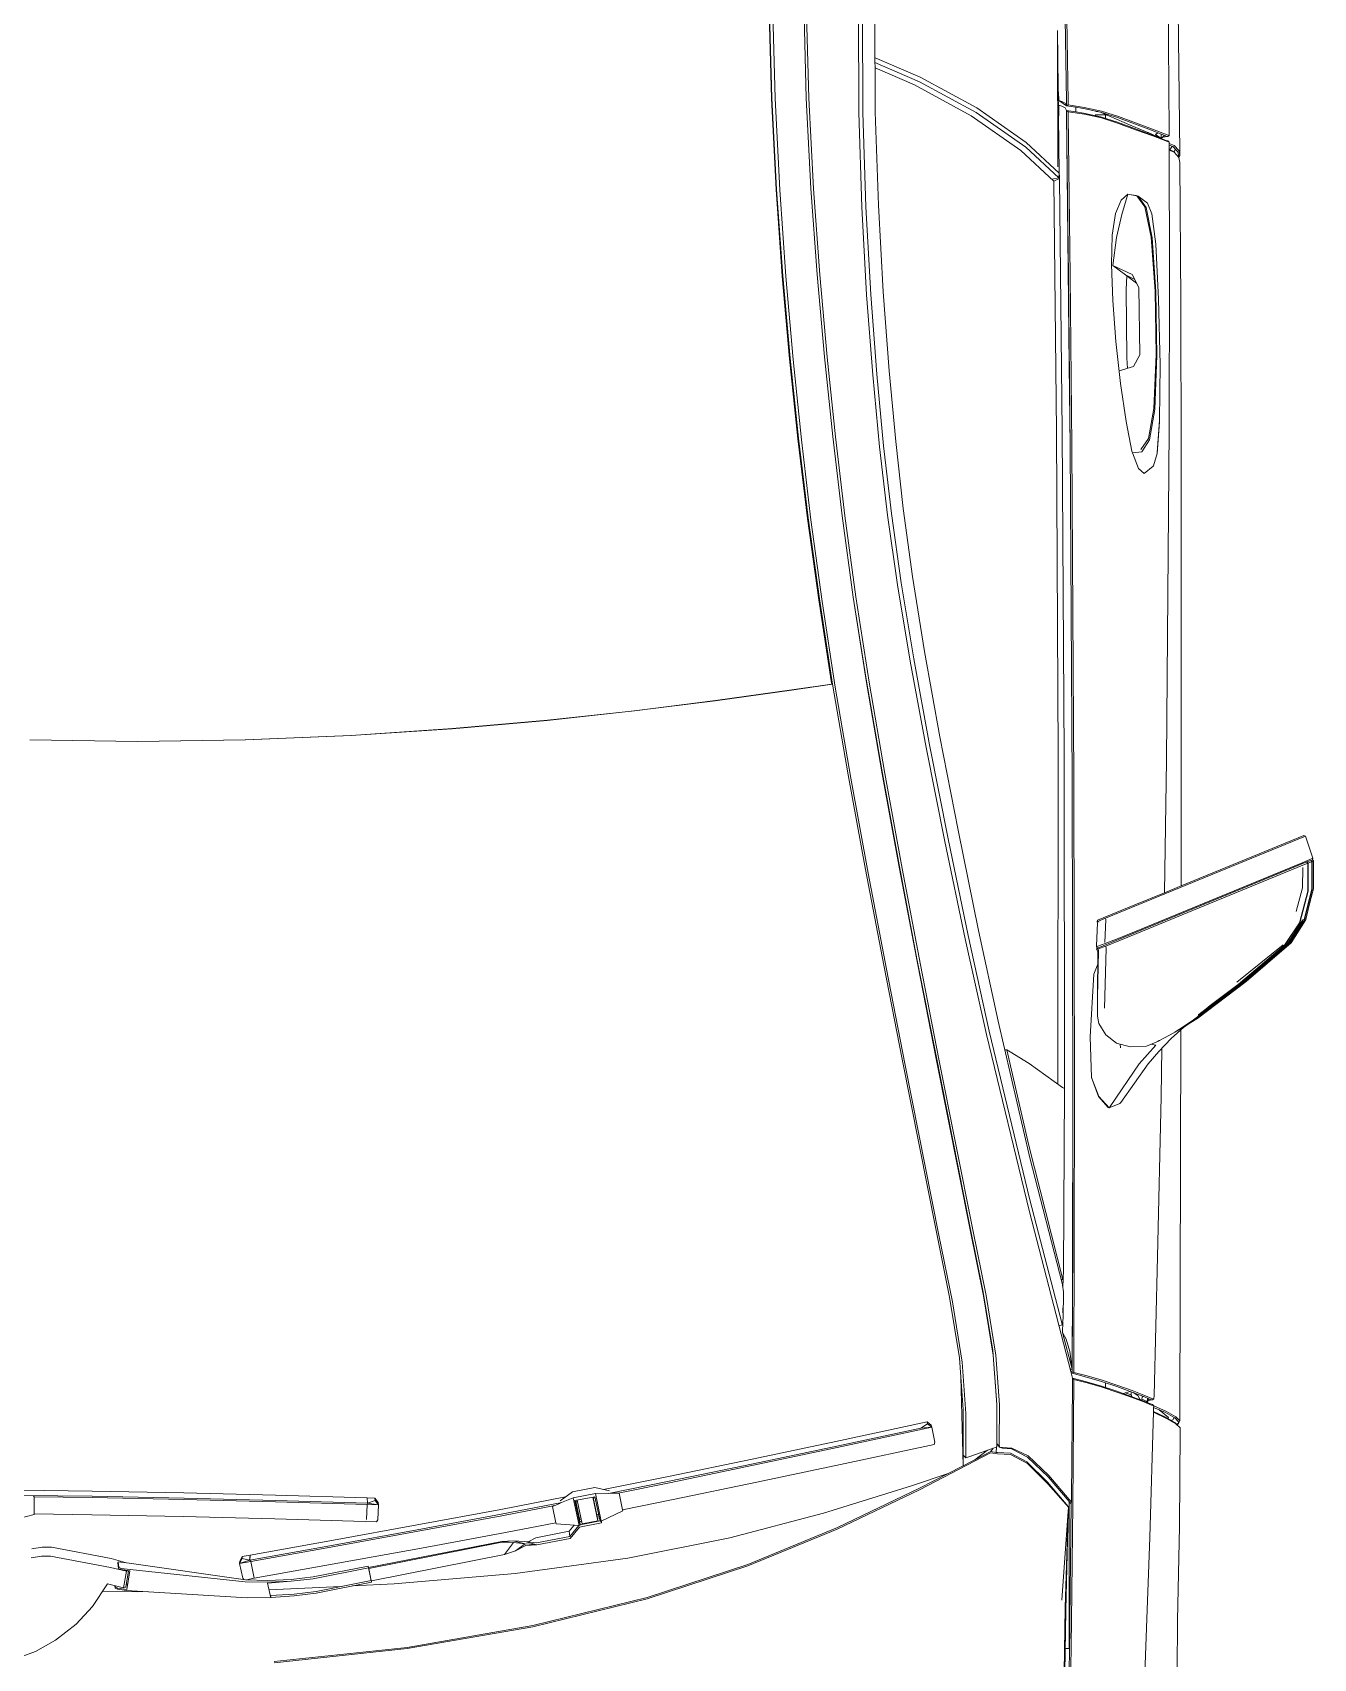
# Model space of a CAD drawing. Header units: millimetres. Extents: x -178823 to 175654, y -172236 to 8261111.
# Drawn here: x 18178 to 19306, y 10410 to 11843 of the extents above; entities that cross this region are included whole.
import ezdxf

# ---------------------------------------------------------------- set-up
doc = ezdxf.new("R2010")
doc.units = ezdxf.units.MM
doc.layers.add('Moveis', color=255, linetype='Continuous', lineweight=13)

msp = doc.modelspace()

# ---------------------------------------------------------------- linework, layer by layer
at = {"layer": 'Moveis', "extrusion": (2.24964e-32, 1.22465e-16, -1)}
for p, q in [((19084.031, 12073.057), (19088.628, 11782.012)), ((19085.477, 12071.413), (19090.045, 11781.885)), ((19177.884, 11919.769), (19179.157, 11754.927)), ((18826.481, 11870.094), (18828.755, 11784.563)), ((18829.149, 11784.651), (18826.861, 11870.075)), ((18832.074, 11784.43), (18829.831, 11869.991)), ((18857.204, 11869.046), (18859.463, 11784.883)), ((18861.775, 11784.697), (18859.488, 11868.933)), ((18905.344, 11860.489), (18905.662, 11772.174)), ((19187.174, 11861.946), (19188.51, 11737.121)), ((18909.315, 11772.122), (18908.94, 11859.367)), ((18919.729, 11856.007), (18920.264, 11772.822)), ((19082.33, 11718.805), (19080.744, 11844.352)), ((19080.917, 11724.275), (19080.795, 11840.34)), ((18922.169, 11819.314), (18919.959, 11820.267)), ((18959.799, 11803.364), (18922.169, 11819.314)), ((18959.23, 11799.272), (18919.985, 11816.181)), ((18954.795, 11796.384), (18920.016, 11811.357)), ((19009.574, 11776.235), (18959.799, 11803.364)), ((19004.66, 11769.229), (18954.795, 11796.384)), ((19009.051, 11772.104), (18959.23, 11799.272)), ((19081.775, 11790.472), (19081.899, 11782.735)), ((18828.755, 11784.563), (18832.829, 11704.171)), ((18833.243, 11704.359), (18829.149, 11784.651)), ((18836.105, 11703.937), (18832.074, 11784.43)), ((18859.463, 11784.883), (18863.506, 11705.257)), ((18865.853, 11704.945), (18861.775, 11784.697)), ((19053.212, 11745.694), (19009.574, 11776.235)), ((19081.899, 11782.735), (19084.65, 11781.899)), ((19081.899, 11782.735), (19088.682, 11778.026)), ((19084.71, 11777.772), (19081.954, 11778.61)), ((19081.954, 11778.61), (19082.054, 11769.2)), ((19084.65, 11781.899), (19087.548, 11780.33)), ((19087.605, 11776.199), (19084.71, 11777.772)), ((19087.548, 11780.33), (19088.682, 11778.026)), ((19088.739, 11773.951), (19087.605, 11776.199)), ((19088.628, 11782.012), (19088.682, 11778.026)), ((19088.682, 11778.026), (19088.692, 11777.982)), ((19090.078, 11778.862), (19088.692, 11777.982)), ((19088.692, 11777.982), (19096.831, 11776.727)), ((19090.045, 11781.885), (19090.078, 11778.862)), ((19104.342, 11776.68), (19090.078, 11778.862)), ((19096.886, 11772.691), (19096.831, 11776.727)), ((19096.831, 11776.727), (19103.684, 11775.67)), ((19103.684, 11775.67), (19118.677, 11772.416)), ((19104.342, 11776.68), (19119.457, 11773.436)), ((18905.662, 11772.174), (18908.317, 11688.846)), ((18911.987, 11688.993), (18909.315, 11772.122)), ((18920.264, 11772.822), (18922.957, 11690.491)), ((19048.416, 11738.647), (19004.66, 11769.229)), ((19052.745, 11741.511), (19009.051, 11772.104)), ((19088.739, 11773.951), (19088.737, 11773.902)), ((19088.76, 11771.837), (19088.737, 11773.902)), ((19088.739, 11773.951), (19090.151, 11772.806)), ((19088.739, 11773.951), (19096.886, 11772.691)), ((19088.76, 11771.837), (19088.787, 11769.921)), ((19088.787, 11769.921), (19090.477, 11628.02)), ((19089.338, 11718.03), (19088.787, 11769.921)), ((19090.151, 11772.806), (19090.182, 11769.782)), ((19104.442, 11770.61), (19090.151, 11772.806)), ((19090.182, 11769.782), (19091.87, 11628.315)), ((19103.749, 11771.63), (19096.886, 11772.691)), ((19118.741, 11768.36), (19103.749, 11771.63)), ((19119.556, 11767.344), (19104.442, 11770.61)), ((19113.851, 11769.938), (19123.005, 11769.938)), ((19116.312, 11772.929), (19114.488, 11772.929)), ((19118.677, 11772.416), (19133.67, 11767.614)), ((19133.718, 11763.559), (19118.741, 11768.36)), ((19119.364, 11772.196), (19146.366, 11760.497)), ((19119.457, 11773.436), (19134.532, 11768.637)), ((19134.608, 11762.549), (19119.556, 11767.344)), ((19123.005, 11766.993), (19123.005, 11770.619)), ((19126.23, 11769.221), (19123.005, 11769.938)), ((19133.67, 11767.614), (19148.662, 11762.006)), ((19148.687, 11757.971), (19133.718, 11763.559)), ((19134.532, 11768.637), (19149.564, 11763.028)), ((19149.605, 11756.967), (19134.608, 11762.549)), ((19146.366, 11760.497), (19163.139, 11753.364)), ((19148.662, 11762.006), (19163.655, 11756.471)), ((19149.564, 11763.028), (19164.577, 11757.49)), ((19082.33, 11718.805), (19053.212, 11745.694)), ((19163.66, 11752.455), (19148.687, 11757.971)), ((19164.587, 11751.459), (19149.605, 11756.967)), ((19159.277, 11754.07), (19160.724, 11754.391)), ((19163.139, 11753.364), (19169.533, 11750.272)), ((19163.655, 11756.471), (19176.566, 11751.378)), ((19176.592, 11747.568), (19163.66, 11752.455)), ((19164.577, 11757.49), (19177.496, 11752.396)), ((19177.519, 11746.577), (19164.587, 11751.459)), ((19167.084, 11752.696), (19169.147, 11754.304)), ((19170.928, 11750.19), (19167.084, 11752.696)), ((19169.533, 11750.272), (19169.704, 11750.171)), ((19172.069, 11749.721), (19170.928, 11750.19)), ((19172.068, 11749.607), (19171.83, 11749.368)), ((19173.468, 11750.343), (19172.021, 11749.295)), ((19172.07, 11752.696), (19172.068, 11749.607)), ((19174.393, 11751.314), (19172.068, 11749.607)), ((19172.068, 11749.607), (19172.146, 11749.483)), ((19172.069, 11753.152), (19172.07, 11752.696)), ((19172.188, 11749.416), (19172.339, 11749.175)), ((19177.98, 11750.882), (19173.468, 11750.343)), ((19174.393, 11752.235), (19174.393, 11751.314)), ((19176.202, 11751.522), (19174.393, 11751.314)), ((19176.566, 11751.378), (19177.98, 11750.882)), ((19178.006, 11747.077), (19176.592, 11747.568)), ((19177.496, 11752.396), (19179.172, 11751.863)), ((19179.199, 11746.062), (19177.519, 11746.577)), ((19179.172, 11751.863), (19177.98, 11750.882)), ((19178.006, 11747.077), (19179.199, 11746.062)), ((19179.157, 11754.927), (19179.172, 11751.863)), ((19179.199, 11746.062), (19179.211, 11743.05)), ((19077.658, 11711.663), (19048.416, 11738.647)), ((19052.745, 11741.511), (19081.885, 11714.592)), ((19179.204, 11744.827), (19183.408, 11743.103)), ((19179.209, 11743.409), (19182.435, 11742.085)), ((19179.211, 11743.05), (19179.471, 11628.185)), ((19182.457, 11738.08), (19179.219, 11739.449)), ((19183.45, 11737.086), (19179.22, 11738.875)), ((19181.808, 11742.342), (19179.612, 11739.283)), ((19182.435, 11742.085), (19186.62, 11737.591)), ((19183.45, 11737.086), (19182.457, 11738.08)), ((19183.408, 11743.103), (19187.601, 11738.608)), ((19187.643, 11732.583), (19183.45, 11737.086)), ((19183.479, 11737.054), (19183.524, 11737.121)), ((19183.524, 11737.121), (19184.472, 11739.898)), ((19186.62, 11737.591), (19187.572, 11733.096)), ((19187.572, 11733.096), (19187.402, 11732.841)), ((19188.555, 11734.114), (19187.578, 11732.653)), ((19187.601, 11738.608), (19188.555, 11734.114)), ((19188.597, 11728.082), (19187.643, 11732.583)), ((19188.51, 11737.121), (19188.555, 11734.114)), ((19081.885, 11714.592), (19082.33, 11718.805)), ((19082.587, 11718.748), (19082.586, 11718.834)), ((19082.631, 11714.535), (19082.605, 11717.02)), ((19089.406, 11718.005), (19089.338, 11718.03)), ((19091.149, 11549.632), (19089.338, 11718.03)), ((19089.406, 11717.969), (19089.339, 11717.969)), ((19189.257, 11605.379), (19188.597, 11728.082)), ((18832.829, 11704.171), (18838.313, 11628.005)), ((18838.754, 11628.299), (18833.243, 11704.359)), ((18841.528, 11627.612), (18836.105, 11703.937)), ((18863.506, 11705.257), (18868.959, 11629.5)), ((18871.339, 11629.068), (18865.853, 11704.945)), ((19081.885, 11714.592), (19075.695, 11713.475)), ((19082.638, 11713.893), (19077.658, 11711.663)), ((19079.967, 11491.324), (19077.658, 11711.663)), ((19081.885, 11714.592), (19082.629, 11714.68)), ((19082.631, 11714.535), (19082.175, 11714.256)), ((19082.638, 11713.893), (19082.631, 11714.535)), ((19084.987, 11491.435), (19082.638, 11713.893)), ((19089.366, 11715.478), (19089.436, 11715.486)), ((19089.42, 11710.4), (19089.496, 11710.442)), ((18908.317, 11688.846), (18912.664, 11611.482)), ((18916.312, 11611.84), (18911.987, 11688.993)), ((18922.957, 11690.491), (18927.201, 11614.046)), ((19131.874, 11683.07), (19136.89, 11694.995)), ((19136.89, 11694.995), (19142.75, 11700.126)), ((19142.134, 11698.03), (19137.47, 11682.138)), ((19142.134, 11698.03), (19141.995, 11697.951)), ((19142.75, 11700.126), (19142.134, 11698.03)), ((19143.819, 11699.953), (19142.75, 11700.126)), ((19149.92, 11698.965), (19143.819, 11699.953)), ((19150.6, 11698.728), (19143.819, 11699.953)), ((19151.796, 11698.399), (19149.92, 11698.965)), ((19157.694, 11688.947), (19150.6, 11698.728)), ((19150.6, 11698.728), (19151.796, 11698.399)), ((19159.997, 11692.281), (19151.796, 11698.399)), ((19151.796, 11698.399), (19158.708, 11688.533)), ((19163.277, 11662.396), (19157.694, 11688.947)), ((19158.708, 11688.533), (19164.122, 11661.816)), ((19163.907, 11682.983), (19159.997, 11692.281)), ((19089.676, 11686.656), (19089.779, 11686.665)), ((19129.04, 11664.009), (19131.874, 11683.07)), ((19137.47, 11682.138), (19132.848, 11661.944)), ((19167.279, 11656.187), (19163.907, 11682.983)), ((19128.439, 11638.233), (19129.04, 11664.009)), ((19132.848, 11661.944), (19129.541, 11637.335)), ((19166.675, 11614.883), (19163.277, 11662.396)), ((19164.122, 11661.816), (19167.438, 11614.152)), ((19169.786, 11607.596), (19167.279, 11656.187)), ((19129.493, 11606.582), (19128.439, 11638.233)), ((19129.541, 11637.335), (19140.565, 11629.166)), ((19146.435, 11629.466), (19129.541, 11637.335)), ((18838.313, 11628.005), (18844.84, 11555.162)), ((18845.318, 11555.575), (18838.754, 11628.299)), ((18847.976, 11554.567), (18841.528, 11627.612)), ((18868.959, 11629.5), (18875.447, 11556.94)), ((18877.848, 11556.475), (18871.339, 11629.068)), ((19090.477, 11628.02), (19091.919, 11478.116)), ((19091.87, 11628.315), (19093.308, 11478.633)), ((19148.781, 11625.017), (19140.565, 11629.166)), ((19140.565, 11629.166), (19150.458, 11621.835)), ((19141.802, 11628.249), (19141.191, 11616.186)), ((19152.486, 11617.988), (19146.435, 11629.466)), ((19153.405, 11558.711), (19152.486, 11617.988)), ((19179.471, 11628.185), (19179.186, 11493.058)), ((18912.664, 11611.482), (18918.048, 11541.056)), ((18921.663, 11541.658), (18916.312, 11611.84)), ((18927.201, 11614.046), (18932.479, 11544.527)), ((19132.131, 11570.456), (19129.493, 11606.582)), ((19141.191, 11616.186), (19141.808, 11555.976)), ((19167.545, 11558.986), (19166.675, 11614.883)), ((19167.438, 11614.152), (19168.33, 11558.115)), ((19171.045, 11550.054), (19169.786, 11607.596)), ((19189.631, 11464.485), (19189.257, 11605.379)), ((19136.382, 11533.466), (19132.131, 11570.456)), ((18844.84, 11555.162), (18852.178, 11484.584)), ((18852.696, 11485.136), (18845.318, 11555.575)), ((18855.226, 11483.748), (18847.976, 11554.567)), ((18875.447, 11556.94), (18882.728, 11486.667)), ((18885.128, 11486.324), (18877.848, 11556.475)), ((19091.149, 11549.632), (19091.15, 11558.043)), ((19091.919, 11478.116), (19091.149, 11549.632)), ((19135.102, 11544.6), (19147.678, 11548.274)), ((19141.808, 11555.976), (19142.395, 11546.731)), ((19147.678, 11548.274), (19153.405, 11558.711)), ((19165.626, 11511.474), (19167.545, 11558.986)), ((19168.33, 11558.115), (19166.504, 11510.516)), ((19170.688, 11500.772), (19171.045, 11550.054)), ((18918.048, 11541.056), (18924.106, 11477.617)), ((18927.635, 11478.538), (18921.663, 11541.658)), ((18932.479, 11544.527), (18938.252, 11482.18)), ((19141.145, 11499.799), (19136.382, 11533.466)), ((19160.869, 11484.923), (19165.626, 11511.474)), ((19166.504, 11510.516), (19161.824, 11483.905)), ((19081.466, 11206.146), (19079.967, 11491.324)), ((19086.563, 11206.28), (19084.987, 11491.435)), ((19146.273, 11473.743), (19141.145, 11499.799)), ((19168.525, 11472.672), (19170.688, 11500.772)), ((19170.589, 11499.49), (19168.642, 11471.851)), ((19179.186, 11493.058), (19176.728, 11201.71)), ((18852.178, 11484.584), (18860.588, 11414.48)), ((18861.141, 11415.187), (18852.696, 11485.136)), ((18863.557, 11413.366), (18855.226, 11483.748)), ((18882.728, 11486.667), (18891.072, 11416.813)), ((18893.45, 11416.694), (18885.128, 11486.324)), ((18924.106, 11477.617), (18931.163, 11417.5)), ((18934.579, 11418.818), (18927.635, 11478.538)), ((18938.252, 11482.18), (18944.962, 11423.406)), ((19091.919, 11478.116), (19093.789, 11184.016)), ((19093.308, 11478.633), (19095.18, 11184.548)), ((19146.273, 11473.743), (19146.878, 11472.203)), ((19154.079, 11475.141), (19160.869, 11484.923)), ((19161.824, 11483.905), (19155.082, 11473.146)), ((19155.082, 11473.146), (19146.878, 11472.203)), ((19146.878, 11472.203), (19152.156, 11458.658)), ((19157.058, 11454.165), (19165.116, 11460.667)), ((19165.116, 11460.667), (19165.396, 11460.93)), ((19168.642, 11471.851), (19165.396, 11460.93)), ((19189.647, 11156.281), (19189.631, 11464.485)), ((19157.058, 11454.165), (19152.156, 11458.658)), ((18900.879, 11345.285), (18891.072, 11416.813)), ((18903.225, 11345.387), (18893.45, 11416.694)), ((18931.163, 11417.5), (18939.926, 11356.12)), ((18943.154, 11357.851), (18934.579, 11418.818)), ((18944.962, 11423.406), (18953.058, 11363.424)), ((18860.588, 11414.48), (18870.445, 11342.841)), ((18871.019, 11343.702), (18861.141, 11415.187)), ((18873.363, 11341.431), (18863.557, 11413.366)), ((18953.058, 11363.424), (18963.474, 11297.372)), ((18900.879, 11345.285), (18912.546, 11269.99)), ((18912.191, 11272.959), (18900.879, 11345.285)), ((18914.866, 11270.222), (18903.225, 11345.387)), ((18939.926, 11356.12), (18951.094, 11288.896)), ((18954.116, 11290.971), (18943.154, 11357.851)), ((18870.445, 11342.841), (18881.525, 11271.473)), ((18871.019, 11343.702), (18882.7, 11268.629)), ((18885.022, 11265.936), (18873.363, 11341.431)), ((18951.094, 11288.896), (18965.118, 11212.648)), ((18968.046, 11214.966), (18954.116, 11290.971)), ((18963.474, 11297.372), (18977.238, 11221.997)), ((18925.912, 11192.945), (18912.191, 11272.959)), ((18846.557, 11263.322), (18779.112, 11253.925)), ((18846.828, 11263.467), (18779.387, 11254.059)), ((18882.7, 11268.629), (18846.557, 11263.322)), ((18846.828, 11263.467), (18881.962, 11268.636)), ((18881.525, 11271.473), (18881.962, 11268.636)), ((18881.962, 11268.636), (18882.7, 11268.629)), ((18882.7, 11268.629), (18896.39, 11188.635)), ((18898.732, 11185.581), (18885.022, 11265.936)), ((18912.546, 11269.99), (18926.287, 11189.604)), ((18928.598, 11189.839), (18914.866, 11270.222)), ((18707.966, 11244.966), (18631.222, 11236.659)), ((18708.226, 11245.089), (18631.45, 11236.776)), ((18779.112, 11253.925), (18707.966, 11244.966)), ((18779.387, 11254.059), (18708.226, 11245.089)), ((18631.222, 11236.659), (18547.605, 11229.279)), ((18631.45, 11236.776), (18547.79, 11229.397)), ((18270.536, 11218.028), (18175.624, 11219.474)), ((18270.536, 11217.902), (18175.694, 11219.349)), ((18365.448, 11219.474), (18270.536, 11218.028)), ((18365.378, 11219.349), (18270.536, 11217.902)), ((18458.362, 11223.326), (18365.378, 11219.349)), ((18458.494, 11223.446), (18365.448, 11219.474)), ((18547.605, 11229.279), (18458.362, 11223.326)), ((18547.79, 11229.397), (18458.494, 11223.446)), ((18977.238, 11221.997), (18993.329, 11139.9)), ((18965.118, 11212.648), (18981.476, 11129.832)), ((18984.328, 11132.331), (18968.046, 11214.966)), ((19081.126, 10916.227), (19081.466, 11206.146)), ((19086.799, 10912.208), (19086.563, 11206.28)), ((19176.728, 11201.71), (19174.862, 11084.704)), ((18896.39, 11188.635), (18911.598, 11105.324)), ((18941.165, 11109.5), (18925.912, 11192.945)), ((18926.287, 11189.604), (18941.576, 11105.867)), ((18943.891, 11106.021), (18928.598, 11189.839)), ((18913.98, 11101.973), (18898.732, 11185.581)), ((19093.789, 11184.016), (19094.343, 10906.756)), ((19095.18, 11184.548), (19095.735, 10906.939)), ((19189.537, 11090.74), (19189.647, 11156.281)), ((18981.476, 11129.832), (18999.402, 11044.317)), ((19002.095, 11046.985), (18984.328, 11132.331)), ((18993.329, 11139.9), (19011.276, 11051.502)), ((19122.931, 11062.264), (19299.126, 11134.741)), ((19189.537, 11090.74), (19297.82, 11135.281)), ((19299.126, 11134.741), (19297.82, 11135.281)), ((19299.505, 11133.819), (19299.126, 11134.741)), ((19305.469, 11116.093), (19299.505, 11133.819)), ((19305.801, 11115.153), (19305.469, 11116.093)), ((18911.598, 11105.324), (18927.662, 11021.075)), ((18930.082, 11017.464), (18913.98, 11101.973)), ((18957.263, 11025.165), (18941.165, 11109.5)), ((18941.576, 11105.867), (18957.709, 11021.279)), ((18960.034, 11021.319), (18943.891, 11106.021)), ((19116.133, 11036.073), (19300.454, 11111.892)), ((19296.404, 11111.271), (19150.079, 11051.077)), ((19296.813, 11108.964), (19150.623, 11048.864)), ((19296.404, 11111.271), (19305.801, 11115.153)), ((19296.773, 11106.938), (19296.52, 11089.199)), ((19300.807, 11110.63), (19296.813, 11108.964)), ((19303.867, 11113.295), (19300.454, 11111.892)), ((19301.565, 11110.944), (19300.454, 11111.892)), ((19301.121, 11110.765), (19300.454, 11111.892)), ((19300.454, 11111.228), (19300.454, 11111.006)), ((19301.121, 11110.765), (19300.807, 11110.63)), ((19301.115, 11108.766), (19301.121, 11110.765)), ((19301.147, 11086.197), (19301.115, 11108.766)), ((19301.565, 11110.944), (19301.556, 11086.117)), ((19304.734, 11112.247), (19301.565, 11110.944)), ((19303.867, 11113.295), (19305.238, 11113.859)), ((19303.867, 11113.295), (19304.734, 11112.247)), ((19303.867, 11113.295), (19304.979, 11112.348)), ((19304.74, 11088.072), (19304.734, 11112.247)), ((19304.972, 11088.049), (19304.979, 11112.348)), ((19306.105, 11112.811), (19304.979, 11112.348)), ((19305.238, 11113.859), (19305.801, 11115.153)), ((19305.238, 11113.859), (19306.105, 11112.811)), ((19305.238, 11113.859), (19306.221, 11112.856)), ((19306.105, 11112.811), (19306.193, 11112.844)), ((19306.106, 11088.761), (19306.105, 11112.811)), ((19306.193, 11112.844), (19306.221, 11112.856)), ((19306.221, 11112.856), (19306.213, 11088.676)), ((19189.537, 11090.74), (19174.862, 11084.704)), ((19296.52, 11089.199), (19290.952, 11068.227)), ((19297.71, 11060.096), (19304.74, 11088.072)), ((19304.972, 11088.049), (19297.896, 11060.038)), ((19299.186, 11060.729), (19306.106, 11088.761)), ((19302.358, 11077.267), (19305.084, 11088.328)), ((19302.538, 11073.828), (19306.028, 11087.396)), ((19306.213, 11088.676), (19304.583, 11082.092)), ((19306.17, 11088.368), (19304.583, 11082.092)), ((19306.028, 11087.396), (19306.17, 11088.368)), ((19306.17, 11088.368), (19306.213, 11088.676)), ((19116.107, 11060.536), (19148.988, 11074.061)), ((19149.014, 11074.072), (19148.988, 11074.061)), ((19149.014, 11074.072), (19174.862, 11084.704)), ((19293.772, 11058.344), (19301.147, 11086.197)), ((19301.556, 11086.117), (19294.064, 11058.152)), ((19302.538, 11073.828), (19299.417, 11061.22)), ((19304.583, 11082.092), (19302.995, 11075.606)), ((19115.941, 11058.311), (19115.158, 11038.085)), ((19116.107, 11060.536), (19115.562, 11059.233)), ((19116.872, 11059.772), (19115.562, 11059.233)), ((19115.562, 11059.233), (19115.941, 11058.311)), ((19122.931, 11062.264), (19116.872, 11059.772)), ((19116.872, 11059.772), (19117.252, 11058.85)), ((19123.31, 11061.342), (19122.514, 11041.064)), ((19122.931, 11062.264), (19123.31, 11061.342)), ((19280.671, 11038.527), (19293.772, 11058.344)), ((19294.064, 11058.152), (19280.835, 11038.261)), ((19297.896, 11060.038), (19285.132, 11040.073)), ((19285.939, 11043.938), (19295.326, 11058.717)), ((19286.561, 11040.719), (19299.186, 11060.729)), ((19295.042, 11058.27), (19295.039, 11057.654)), ((19296.207, 11060.101), (19295.183, 11058.423)), ((19296.661, 11060.36), (19295.223, 11058.069)), ((19295.259, 11057.755), (19295.326, 11058.717)), ((19295.326, 11058.717), (19296.207, 11060.101)), ((19295.75, 11056.993), (19297.248, 11059.369)), ((19296.207, 11060.101), (19296.661, 11060.36)), ((19297.042, 11061.471), (19296.661, 11060.36)), ((19297.248, 11059.369), (19297.71, 11060.096)), ((19299.417, 11061.22), (19299.235, 11060.931)), ((18999.402, 11044.317), (19018.133, 10959.966)), ((19020.668, 10962.879), (19002.095, 11046.985)), ((19011.276, 11051.502), (19028.441, 10971.733)), ((19134.063, 11044.58), (19122.754, 11040.102)), ((19150.079, 11051.077), (19134.063, 11044.58)), ((19150.623, 11048.864), (19134.675, 11042.34)), ((19282.105, 11038.973), (19285.939, 11043.938)), ((19283.406, 11039.458), (19287.819, 11046.271)), ((19288.576, 11047.477), (19283.506, 11039.398)), ((19283.557, 11039.361), (19289.996, 11049.679)), ((19285.008, 11040.136), (19295.75, 11056.993)), ((19295.039, 11057.654), (19285.869, 11043.522)), ((19288.576, 11047.477), (19289.179, 11048.37)), ((19289.996, 11049.679), (19295.259, 11057.755)), ((19290.68, 11050.829), (19290.036, 11049.803)), ((19290.899, 11051.126), (19291.33, 11051.816)), ((19115.158, 11038.085), (19115.147, 11037.087)), ((19116.421, 11037.621), (19115.147, 11037.087)), ((19115.147, 11037.087), (19116.133, 11036.073)), ((19116.133, 11036.073), (19115.253, 11035.08)), ((19115.253, 11035.08), (19116.478, 11035.605)), ((19116.625, 11035.405), (19115.253, 11035.08)), ((19115.253, 11035.08), (19116.242, 11033.064)), ((19116.902, 11033.339), (19116.111, 10992.942)), ((19116.242, 11033.064), (19116.111, 10992.942)), ((19122.754, 11040.102), (19116.421, 11037.621)), ((19123.269, 11037.8), (19116.625, 11035.405)), ((19116.625, 11035.405), (19116.902, 11033.339)), ((19123.614, 11035.783), (19122.257, 10983.158)), ((19134.675, 11042.34), (19123.269, 11037.8)), ((19123.269, 11037.8), (19123.614, 11035.783)), ((19279.612, 11038.868), (19238.602, 11006.112)), ((19239.952, 11003.889), (19280.671, 11038.527)), ((19280.835, 11038.261), (19240.081, 11003.534)), ((19241.797, 11004.368), (19282.105, 11038.973)), ((19282.17, 11038.817), (19243.161, 11005.385)), ((19243.433, 11005.034), (19283.406, 11039.458)), ((19283.506, 11039.398), (19243.5, 11004.967)), ((19245.302, 11005.804), (19285.008, 11040.136)), ((19285.132, 11040.073), (19245.39, 11005.754)), ((19247.034, 11006.478), (19286.561, 11040.719)), ((19285.869, 11043.522), (19282.17, 11038.817)), ((18927.662, 11021.075), (18943.916, 10938.324)), ((18946.354, 10934.433), (18930.082, 11017.464)), ((18973.513, 10942.511), (18957.263, 11025.165)), ((18957.709, 11021.279), (18973.977, 10938.343)), ((18976.322, 10938.277), (18960.034, 11021.319)), ((19116.206, 11021.937), (19112.652, 11013.204)), ((19112.652, 11013.204), (19109.518, 10957.727)), ((19199.38, 10972.018), (19243.433, 11005.034)), ((19243.5, 11004.967), (19199.425, 10971.969)), ((19245.39, 11005.754), (19201.454, 10972.792)), ((19203.199, 10973.529), (19247.034, 11006.478)), ((19205.249, 10975.733), (19245.302, 11005.804)), ((19241.807, 11004.256), (19207.108, 10978.373)), ((19207.791, 10978.99), (19239.112, 11002.346)), ((19215.118, 10985.507), (19239.952, 11003.889)), ((19239.796, 11003.337), (19215.456, 10985.224)), ((19239.112, 11002.346), (19241.753, 11004.328)), ((19240.081, 11003.534), (19239.796, 11003.337)), ((19241.753, 11004.328), (19241.797, 11004.368)), ((19242.872, 11005.167), (19241.807, 11004.256)), ((19242.032, 11003.911), (19243.476, 11004.996)), ((19242.872, 11005.167), (19243.161, 11005.385)), ((19116.111, 10992.942), (19116.071, 10976.102)), ((19116.071, 10976.102), (19117.109, 10969.632)), ((19188.241, 10964.6), (19199.38, 10972.018)), ((19199.425, 10971.969), (19188.57, 10964.746)), ((19193.559, 10967.436), (19202.106, 10972.902)), ((19193.744, 10967.603), (19201.384, 10972.826)), ((19201.454, 10972.792), (19200.151, 10971.905)), ((19201.384, 10972.826), (19205.249, 10975.733)), ((19202.106, 10972.902), (19203.199, 10973.529)), ((19202.106, 10972.902), (19202.872, 10973.395)), ((19202.699, 10973.814), (19202.68, 10973.713)), ((19203.31, 10974.274), (19203.157, 10974.07)), ((19203.599, 10974.492), (19203.734, 10974.503)), ((19207.108, 10978.373), (19204.652, 10976.715)), ((19204.652, 10976.715), (19205.357, 10977.39)), ((19205.117, 10975.541), (19205.249, 10975.733)), ((19205.357, 10977.39), (19211.61, 10982.643)), ((19206.456, 10978.093), (19206.215, 10978.111)), ((19206.456, 10978.093), (19207.791, 10978.99)), ((19206.748, 10978.362), (19206.456, 10978.093)), ((19212.453, 10982.943), (19206.748, 10978.362)), ((19213.722, 10981.548), (19207.074, 10976.542)), ((19207.076, 10978.51), (19207.108, 10978.373)), ((19211.61, 10982.643), (19215.118, 10985.507)), ((19215.456, 10985.224), (19212.453, 10982.943)), ((19018.133, 10959.966), (19055.968, 10803.568)), ((19056.455, 10814.257), (19020.668, 10962.879)), ((19028.441, 10971.733), (19056.46, 10851.187)), ((19109.518, 10957.727), (19110.703, 10922.075)), ((19123.381, 10959.531), (19117.109, 10969.632)), ((19132.795, 10952.34), (19123.381, 10959.531)), ((19183.324, 10961.44), (19170.458, 10954.652)), ((19192.064, 10966.51), (19180.747, 10956.384)), ((19188.65, 10964.459), (19183.324, 10961.44)), ((19189.145, 10964.784), (19184.233, 10962)), ((19184.233, 10962), (19184.973, 10962.573)), ((19184.973, 10962.573), (19188.241, 10964.6)), ((19185.904, 10963.151), (19186.051, 10963.121)), ((19186.051, 10963.121), (19190.133, 10965.434)), ((19186.465, 10963.441), (19186.051, 10963.121)), ((19186.404, 10963.461), (19186.465, 10963.441)), ((19188.57, 10964.746), (19186.465, 10963.441)), ((19188.609, 10622.566), (19189.325, 10964.059)), ((19189.145, 10964.784), (19188.65, 10964.459)), ((19192.064, 10966.51), (19189.145, 10964.784)), ((19190.133, 10965.434), (19193.744, 10967.603)), ((19193.469, 10967.354), (19192.064, 10966.51)), ((19193.469, 10967.354), (19193.559, 10967.436)), ((19198.954, 10971.096), (19193.559, 10967.436)), ((19198.954, 10971.096), (19199.015, 10971.131)), ((19199.417, 10971.41), (19199.015, 10971.131)), ((19199.467, 10971.439), (19199.417, 10971.41)), ((19200.115, 10971.884), (19199.467, 10971.439)), ((19200.151, 10971.905), (19200.115, 10971.884)), ((19034.35, 10946.311), (19036.195, 10946.311)), ((19036.195, 10946.311), (19055.594, 10862.213)), ((19036.195, 10946.311), (19039.018, 10944.755)), ((19039.018, 10944.755), (19055.9, 10934.349)), ((19144.677, 10949.051), (19132.795, 10952.34)), ((19135.897, 10951.481), (19136.343, 10948.087)), ((19136.058, 10951.437), (19136.343, 10948.087)), ((19144.677, 10949.051), (19159.1, 10949.659)), ((19167.253, 10950.645), (19152.708, 10934.064)), ((19167.74, 10953.218), (19159.1, 10949.659)), ((19170.022, 10945.071), (19160.513, 10933.993)), ((19163.07, 10951.295), (19167.253, 10950.645)), ((19167.74, 10953.218), (19170.218, 10954.525)), ((19169.034, 10953.811), (19168.838, 10953.797)), ((19169.034, 10953.811), (19170.802, 10954.589)), ((19169.034, 10953.811), (19170.218, 10954.525)), ((19180.747, 10956.384), (19170.022, 10945.071)), ((19170.218, 10954.525), (19170.249, 10954.529)), ((19170.249, 10954.529), (19170.458, 10954.652)), ((19172.68, 10947.875), (19171.994, 10904.878)), ((19172.806, 10955.791), (19172.805, 10955.729)), ((18943.916, 10938.324), (18973.941, 10787.281)), ((18976.375, 10783.132), (18946.354, 10934.433)), ((19003.357, 10792.408), (18973.513, 10942.511)), ((18973.977, 10938.343), (19003.828, 10787.925)), ((19006.154, 10787.848), (18976.322, 10938.277)), ((19055.9, 10934.349), (19085.132, 10913.348)), ((19152.708, 10934.064), (19127.01, 10896.59)), ((19160.513, 10933.993), (19136.44, 10900.06)), ((19110.703, 10922.075), (19117.032, 10905.25)), ((19116.873, 10905.253), (19110.703, 10922.075)), ((19085.132, 10913.348), (19086.799, 10912.208)), ((19086.821, 10912.152), (19085.908, 10751.878)), ((19086.799, 10912.208), (19086.821, 10912.192)), ((19093.895, 10752.464), (19094.343, 10906.756)), ((19094.343, 10906.756), (19094.138, 10777.9)), ((19095.735, 10906.939), (19095.532, 10777.848)), ((19116.873, 10905.253), (19125.402, 10895.5)), ((19117.032, 10905.25), (19126.136, 10895.249)), ((19171.994, 10904.878), (19168.918, 10764.069)), ((19126.136, 10895.249), (19125.402, 10895.5)), ((19126.136, 10895.249), (19135.697, 10899.008)), ((19127.01, 10896.59), (19126.136, 10895.249)), ((19136.44, 10900.06), (19135.697, 10899.008)), ((19055.594, 10862.213), (19085.564, 10744.086)), ((19056.46, 10851.187), (19084.741, 10740.787)), ((19055.968, 10803.568), (19092.526, 10662.986)), ((19084.519, 10705.827), (19056.455, 10814.257)), ((18973.941, 10787.281), (18985.74, 10728.512)), ((19015.1, 10734.404), (19003.357, 10792.408)), ((19003.828, 10787.925), (19015.548, 10729.824)), ((19017.818, 10729.965), (19006.154, 10787.848)), ((18988.142, 10724.314), (18976.375, 10783.132)), ((19094.138, 10777.9), (19093.655, 10665.609)), ((19095.532, 10777.848), (19095.035, 10662.265)), ((19168.918, 10764.069), (19165.762, 10641.929)), ((19085.564, 10744.086), (19083.896, 10744.086)), ((19085.61, 10745.125), (19085.549, 10736.517)), ((19085.61, 10745.125), (19085.564, 10744.086)), ((19085.908, 10751.878), (19085.61, 10745.125)), ((19093.861, 10740.587), (19093.895, 10752.464)), ((19094.028, 10752.359), (19093.895, 10752.464)), ((18985.74, 10728.512), (18994.372, 10675.127)), ((19023.675, 10681.783), (19015.1, 10734.404)), ((19015.548, 10729.824), (19024.049, 10677.37)), ((19026.315, 10677.467), (19017.818, 10729.965)), ((19084.741, 10740.787), (19085.156, 10739.178)), ((19085.156, 10739.178), (19086.021, 10733.319)), ((19086.021, 10733.319), (19085.877, 10710.011)), ((19093.655, 10665.609), (19093.861, 10740.587)), ((19093.977, 10740.49), (19093.861, 10740.587)), ((18996.7, 10671.138), (18988.142, 10724.314)), ((19085.877, 10710.011), (19085.504, 10719.185)), ((19084.938, 10704.217), (19082.056, 10703.247)), ((19084.938, 10704.217), (19084.519, 10705.827)), ((19085.877, 10710.011), (19084.938, 10704.217)), ((19085.336, 10706.675), (19085.276, 10697.47)), ((19085.276, 10697.47), (19088.422, 10691.612)), ((19085.276, 10697.47), (19093.642, 10665.185)), ((19088.422, 10691.612), (19091.732, 10680.659)), ((18994.372, 10675.127), (18995.596, 10658.12)), ((19023.675, 10681.783), (19024.049, 10677.37)), ((19024.049, 10677.37), (19027.218, 10633.919)), ((19029.567, 10633.648), (19026.315, 10677.467)), ((19091.732, 10680.659), (19093.642, 10665.185)), ((18997.689, 10580.014), (18995.596, 10658.12)), ((18995.596, 10658.12), (18997.65, 10629.622)), ((18999.87, 10625.895), (18996.7, 10671.138)), ((19026.973, 10638.137), (19025.17, 10661.999)), ((19092.474, 10664.707), (19091.408, 10667.284)), ((19092.474, 10664.707), (19092.078, 10664.707)), ((19093.65, 10664.399), (19092.474, 10664.707)), ((19092.526, 10662.986), (19093.643, 10662.652)), ((19094.008, 10657.305), (19092.526, 10662.986)), ((19093.65, 10664.399), (19093.638, 10661.508)), ((19093.638, 10661.508), (19095.035, 10662.265)), ((19093.638, 10661.508), (19106.376, 10658.151)), ((19093.642, 10665.185), (19093.655, 10665.609)), ((19093.642, 10665.185), (19093.65, 10664.399)), ((19094.008, 10657.305), (19094.079, 10657.035)), ((19106.343, 10654.048), (19094.008, 10657.305)), ((19094.079, 10657.035), (19094.01, 10651.127)), ((19095.006, 10656.106), (19094.078, 10656.979)), ((19107.003, 10659.122), (19095.035, 10662.265)), ((19106.376, 10658.151), (19119.53, 10654.323)), ((19107.003, 10659.122), (19120.227, 10655.302)), ((19094.01, 10651.127), (19093.043, 10552.025)), ((19094.183, 10545.887), (19095.006, 10656.106)), ((19106.947, 10652.961), (19095.006, 10656.106)), ((19106.343, 10654.048), (19119.488, 10650.212)), ((19106.947, 10652.961), (19120.157, 10649.128)), ((19119.488, 10650.212), (19133.097, 10645.66)), ((19119.53, 10654.323), (19133.141, 10649.769)), ((19120.157, 10649.128), (19133.843, 10644.585)), ((19120.227, 10655.302), (19133.917, 10650.756)), ((19123.005, 10649.035), (19123.005, 10653.16)), ((19133.097, 10645.66), (19145.686, 10641.107)), ((19133.141, 10649.769), (19144.811, 10645.526)), ((19133.843, 10644.585), (19146.506, 10640.046)), ((19133.917, 10650.756), (19146.586, 10646.18)), ((19138.474, 10643.716), (19144.811, 10645.526)), ((19145.71, 10642.591), (19140.454, 10644.281)), ((19144.811, 10645.526), (19145.71, 10645.202)), ((19145.414, 10642.686), (19145.969, 10642)), ((19145.528, 10642.65), (19145.527, 10642.547)), ((19145.71, 10645.202), (19145.734, 10645.191)), ((19145.734, 10645.191), (19145.71, 10642.591)), ((19146.492, 10640.805), (19145.71, 10642.591)), ((19145.734, 10645.191), (19156.002, 10641.325)), ((19146.586, 10646.18), (19156.909, 10642.312)), ((19147.319, 10644.594), (19151.624, 10641.929)), ((18997.651, 10629.575), (18997.65, 10629.622)), ((18997.749, 10593.296), (18997.651, 10629.575)), ((19027.218, 10633.919), (19026.973, 10638.137)), ((19027.218, 10633.919), (19027.236, 10599.601)), ((19029.484, 10599.235), (19029.567, 10633.648)), ((19145.686, 10641.107), (19155.938, 10637.272)), ((19146.506, 10640.046), (19156.805, 10636.223)), ((19151.624, 10641.929), (19153.376, 10638.697)), ((19153.376, 10638.697), (19156.586, 10637.009)), ((19155.153, 10638.697), (19155.367, 10640.521)), ((19159.615, 10636.576), (19155.153, 10638.697)), ((19155.367, 10640.521), (19156.085, 10641.289)), ((19155.938, 10637.272), (19162.667, 10634.547)), ((19156.002, 10641.325), (19162.79, 10638.411)), ((19156.805, 10636.223), (19163.544, 10633.505)), ((19156.909, 10642.312), (19163.719, 10639.396)), ((19159.268, 10636.24), (19159.239, 10635.935)), ((19160.253, 10637.507), (19159.268, 10636.24)), ((19160.109, 10637.056), (19160.114, 10637.328)), ((19160.287, 10637.228), (19160.111, 10635.582)), ((19160.153, 10639.543), (19160.114, 10637.328)), ((19160.253, 10637.507), (19161.206, 10638.494)), ((19164.424, 10637.939), (19160.253, 10637.507)), ((19160.508, 10637.533), (19160.287, 10637.228)), ((19161.206, 10638.494), (19161.218, 10639.086)), ((19162.344, 10638.603), (19161.206, 10638.494)), ((19162.667, 10634.547), (19164.295, 10633.923)), ((19162.79, 10638.411), (19164.424, 10637.939)), ((19163.544, 10633.505), (19165.492, 10632.89)), ((19163.719, 10639.396), (19165.671, 10638.92)), ((19165.492, 10632.89), (19164.295, 10633.923)), ((19165.671, 10638.92), (19164.424, 10637.939)), ((19165.334, 10627.694), (19165.447, 10631.417)), ((19165.447, 10631.417), (19165.492, 10632.89)), ((19165.447, 10631.417), (19175.774, 10626.785)), ((19165.49, 10632.835), (19176.748, 10627.786)), ((19165.762, 10641.929), (19165.671, 10638.92)), ((19170.378, 10629.205), (19178.66, 10622.566)), ((18885.417, 10601.51), (18965.884, 10618.744)), ((18970.081, 10613.874), (18886.664, 10596.005)), ((18966.387, 10616.96), (18960.234, 10613.12)), ((18970.081, 10613.874), (18960.234, 10613.12)), ((18965.884, 10618.744), (18969.578, 10615.657)), ((18966.387, 10616.96), (18965.884, 10618.744)), ((18970.081, 10613.874), (18966.387, 10616.96)), ((18969.578, 10615.657), (18970.081, 10613.874)), ((18972.777, 10600.875), (18970.081, 10613.874)), ((18999.888, 10589.801), (18999.87, 10625.895)), ((19161.953, 10516.86), (19165.334, 10627.694)), ((19165.318, 10627.152), (19176.822, 10621.724)), ((19165.334, 10627.694), (19175.809, 10622.749)), ((19175.774, 10626.785), (19184.064, 10622.115)), ((19175.809, 10622.749), (19184.093, 10618.087)), ((19176.748, 10627.786), (19185.05, 10623.119)), ((19176.822, 10621.724), (19185.104, 10617.074)), ((19178.66, 10622.566), (19177.584, 10621.75)), ((19180.693, 10620), (19182.314, 10620.341)), ((19182.314, 10620.341), (19183.535, 10622.414)), ((19184.064, 10622.115), (19187.632, 10618.547)), ((19185.104, 10617.074), (19184.093, 10618.087)), ((19185.05, 10623.119), (19188.624, 10619.554)), ((19185.104, 10617.074), (19188.66, 10613.528)), ((19186.861, 10617.245), (19185.266, 10616.912)), ((19186.318, 10616.328), (19185.933, 10616.247)), ((19187.632, 10618.547), (19186.318, 10616.328)), ((19186.318, 10616.328), (19187.31, 10617.339)), ((19188.624, 10619.554), (19187.31, 10617.339)), ((19188.624, 10619.554), (19188.609, 10622.566)), ((18885.417, 10601.51), (18811.745, 10585.901)), ((18960.234, 10613.12), (18886.53, 10597.329)), ((18972.188, 10598.809), (18972.777, 10600.875)), ((19027.236, 10599.601), (19027.225, 10596.684)), ((19029.574, 10596.376), (19027.236, 10599.688)), ((19188.683, 10610.505), (19188.133, 10526.411)), ((19188.66, 10613.528), (19188.683, 10610.505)), ((18811.745, 10585.901), (18738.038, 10570.613)), ((18886.53, 10597.329), (18812.716, 10581.691)), ((18886.664, 10596.005), (18812.931, 10580.383)), ((18972.188, 10598.809), (18889.745, 10581.151)), ((18959.173, 10558.847), (19021.852, 10591.364)), ((19007.802, 10585.248), (18984.409, 10573.141)), ((18997.753, 10589.414), (18997.749, 10593.296)), ((18997.753, 10589.414), (18997.753, 10580.047)), ((18999.869, 10586.893), (18997.753, 10589.414)), ((18999.869, 10586.893), (18999.888, 10589.801)), ((19002.791, 10587.945), (18999.869, 10586.893)), ((19024.304, 10595.633), (19002.791, 10587.945)), ((19019.008, 10593.741), (19007.802, 10585.248)), ((19021.936, 10592.563), (19007.802, 10585.248)), ((19021.852, 10591.364), (19027.902, 10590.423)), ((19024.038, 10595.539), (19021.936, 10592.563)), ((19021.936, 10592.563), (19026.616, 10591.749)), ((19027.225, 10596.684), (19024.304, 10595.633)), ((19026.616, 10591.749), (19026.905, 10596.569)), ((19026.616, 10591.749), (19027.826, 10591.538)), ((19027.826, 10591.538), (19039.256, 10590.978)), ((19027.902, 10590.423), (19039.443, 10589.836)), ((19029.574, 10596.376), (19029.484, 10599.235)), ((19032.457, 10596.145), (19029.574, 10596.376)), ((19029.574, 10596.376), (19032.198, 10595.566)), ((19040.246, 10594.902), (19032.198, 10595.566)), ((19040.611, 10595.608), (19032.457, 10596.145)), ((19039.256, 10590.978), (19053.831, 10583.33)), ((19039.443, 10589.836), (19054.287, 10582.066)), ((19054.44, 10587.698), (19040.246, 10594.902)), ((19055.004, 10588.694), (19040.611, 10595.608)), ((19072.469, 10570.121), (19054.44, 10587.698)), ((19073.183, 10571.304), (19055.004, 10588.694)), ((18812.716, 10581.691), (18738.775, 10566.354)), ((18812.931, 10580.383), (18739.124, 10565.074)), ((18889.745, 10581.151), (18816.012, 10565.53)), ((18952.158, 10562.276), (18984.409, 10573.141)), ((18984.409, 10573.141), (18959.295, 10560.143)), ((19053.831, 10583.33), (19071.835, 10565.447)), ((19054.287, 10582.066), (19072.379, 10564.131)), ((19091.123, 10550.388), (19073.183, 10571.304)), ((18230.449, 10557.713), (18167.108, 10558.453)), ((18311.251, 10556.079), (18230.449, 10557.713)), ((18642.816, 10549.243), (18653.592, 10557.099)), ((18653.592, 10557.099), (18673.148, 10560.946)), ((18673.148, 10560.946), (18686.24, 10557.783)), ((18738.038, 10570.613), (18680.744, 10559.111)), ((18738.775, 10566.354), (18685.29, 10555.617)), ((18739.124, 10565.074), (18693.759, 10555.967)), ((18816.012, 10565.53), (18742.205, 10550.221)), ((18874.514, 10538.22), (18952.024, 10562.241)), ((18886.821, 10524.235), (18959.173, 10558.847)), ((18959.295, 10560.143), (18886.96, 10525.501)), ((18952.024, 10562.241), (18952.158, 10562.276)), ((19071.835, 10565.447), (19090.223, 10544.182)), ((19072.379, 10564.131), (19088.403, 10545.728)), ((19072.469, 10570.121), (19091.047, 10548.372)), ((18230.454, 10553.152), (18169.923, 10553.857)), ((18179.345, 10552.714), (18178.525, 10552.878)), ((18179.19, 10552.787), (18179.345, 10552.714)), ((18179.345, 10552.585), (18179.345, 10552.714)), ((18230.383, 10551.989), (18179.345, 10552.585)), ((18179.363, 10537.508), (18179.345, 10552.585)), ((18311.225, 10550.355), (18230.383, 10551.989)), ((18311.467, 10551.515), (18230.454, 10553.152)), ((18391.971, 10548.264), (18311.225, 10550.355)), ((18391.973, 10553.988), (18311.251, 10556.079)), ((18392.315, 10549.421), (18311.467, 10551.515)), ((18472.635, 10545.933), (18391.971, 10548.264)), ((18472.627, 10551.662), (18391.973, 10553.988)), ((18472.998, 10547.102), (18392.315, 10549.421)), ((18472.066, 10532.754), (18472.635, 10545.933)), ((18472.627, 10551.662), (18479.598, 10551.458)), ((18472.998, 10547.102), (18472.627, 10551.662)), ((18472.635, 10545.933), (18472.998, 10547.102)), ((18472.635, 10545.933), (18473.025, 10547.08)), ((18472.635, 10545.933), (18482.593, 10545.641)), ((18473.025, 10547.08), (18472.998, 10547.102)), ((18479.768, 10549.494), (18473.025, 10547.08)), ((18482.593, 10545.641), (18473.025, 10547.08)), ((18479.598, 10551.458), (18482.423, 10547.605)), ((18479.768, 10549.494), (18479.598, 10551.458)), ((18482.593, 10545.641), (18479.768, 10549.494)), ((18482.024, 10532.463), (18482.593, 10545.641)), ((18482.423, 10547.605), (18482.593, 10545.641)), ((18647.344, 10552.544), (18590.569, 10541.609)), ((18644.144, 10547.524), (18590.676, 10537.225)), ((18636.628, 10544.731), (18591.385, 10536.017)), ((18642.929, 10547.133), (18635.933, 10544.225)), ((18635.933, 10544.225), (18637.119, 10545.089)), ((18635.933, 10544.225), (18638.979, 10529.737)), ((18654.213, 10551.823), (18643.886, 10547.53)), ((18673.769, 10555.67), (18654.213, 10551.823)), ((18654.213, 10551.823), (18659.337, 10527.447)), ((18673.361, 10552.769), (18655.76, 10549.307)), ((18655.76, 10549.307), (18660.315, 10527.639)), ((18656.365, 10548.753), (18659.694, 10532.916)), ((18657.964, 10548.841), (18656.409, 10548.541)), ((18662.181, 10528.778), (18657.783, 10549.705)), ((18671.472, 10552.398), (18675.871, 10531.47)), ((18675.427, 10535.239), (18671.874, 10552.141)), ((18673.541, 10551.908), (18671.989, 10551.597)), ((18677.915, 10531.101), (18673.361, 10552.769)), ((18685.538, 10555.723), (18673.769, 10555.67)), ((18678.893, 10531.294), (18673.769, 10555.67)), ((18694.602, 10555.764), (18686.631, 10555.728)), ((18693.162, 10556.112), (18694.602, 10555.764)), ((18694.602, 10555.764), (18697.647, 10541.276)), ((18742.205, 10550.221), (18697.647, 10541.276)), ((19088.403, 10545.728), (19090.316, 10543.563)), ((19090.316, 10543.563), (19090.119, 10539.959)), ((19090.316, 10543.563), (19090.223, 10544.182)), ((19091.034, 10418.988), (19091.047, 10548.372)), ((19092.798, 10546.322), (19091.047, 10548.372)), ((19092.972, 10548.245), (19091.123, 10550.388)), ((19091.683, 10444.336), (19092.798, 10546.322)), ((19092.972, 10548.245), (19092.798, 10546.322)), ((19093.043, 10552.025), (19092.972, 10548.245)), ((19093.061, 10443.806), (19094.183, 10545.887)), ((18179.363, 10537.032), (18159.151, 10531.866)), ((18230.112, 10536.914), (18179.363, 10537.508)), ((18179.363, 10537.508), (18179.363, 10537.032)), ((18310.751, 10535.284), (18230.112, 10536.914)), ((18391.375, 10533.195), (18310.751, 10535.284)), ((18391.375, 10533.195), (18480.947, 10530.609)), ((18480.947, 10530.609), (18482.024, 10532.463)), ((18590.676, 10537.225), (18516.733, 10523.476)), ((18590.569, 10541.609), (18516.862, 10527.903)), ((18591.385, 10536.017), (18517.577, 10522.293)), ((18638.979, 10529.737), (18594.466, 10521.164)), ((18639.16, 10528.877), (18638.979, 10529.737)), ((18659.337, 10527.447), (18639.16, 10528.877)), ((18661.085, 10533.995), (18659.53, 10533.696)), ((18659.672, 10526.019), (18679.228, 10529.865)), ((18659.738, 10532.539), (18659.694, 10532.916)), ((18661.325, 10532.851), (18659.738, 10532.539)), ((18659.954, 10530.701), (18659.738, 10532.539)), ((18661.705, 10531.045), (18659.954, 10530.701)), ((18660.27, 10528.017), (18659.954, 10530.701)), ((18660.27, 10528.017), (18677.837, 10531.472)), ((18660.315, 10527.639), (18660.27, 10528.017)), ((18675.871, 10531.47), (18662.181, 10528.778)), ((18676.662, 10537.063), (18675.109, 10536.752)), ((18676.903, 10535.915), (18675.349, 10535.609)), ((18675.427, 10535.239), (18675.871, 10531.47)), ((18677.283, 10534.109), (18675.599, 10533.778)), ((18678.893, 10531.294), (18677.915, 10531.101)), ((18697.828, 10540.416), (18678.893, 10531.294)), ((18679.228, 10529.865), (18678.925, 10531.309)), ((18679.228, 10529.865), (18679.051, 10531.37)), ((18697.647, 10541.276), (18697.828, 10540.416)), ((18792.069, 10516.598), (18874.514, 10538.22)), ((19084.527, 10461.494), (19090.119, 10539.959)), ((19090.119, 10539.959), (19087.44, 10454.873)), ((19090.125, 10539.335), (19087.958, 10452.853)), ((19090.119, 10539.959), (19090.125, 10539.335)), ((18443.19, 10514.531), (18369.544, 10501.342)), ((18516.733, 10523.476), (18442.918, 10510.078)), ((18516.862, 10527.903), (18443.19, 10514.531)), ((18517.577, 10522.293), (18443.843, 10508.909)), ((18594.466, 10521.164), (18520.658, 10507.439)), ((18601.269, 10513.856), (18591.295, 10513.389)), ((18611.508, 10513.162), (18601.269, 10513.856)), ((18611.881, 10511.221), (18601.269, 10513.856)), ((18614.405, 10512.839), (18621.356, 10516.528)), ((18621.356, 10516.528), (18650.69, 10522.298)), ((18651.222, 10517.776), (18621.888, 10512.006)), ((18622.268, 10510.201), (18651.602, 10515.97)), ((18650.69, 10522.298), (18655.068, 10527.75)), ((18651.222, 10517.776), (18650.69, 10522.298)), ((18659.008, 10527.47), (18651.222, 10517.776)), ((18651.602, 10515.97), (18659.672, 10526.019)), ((18660.315, 10527.639), (18659.337, 10527.447)), ((18702.159, 10498.564), (18792.069, 10516.598)), ((18807.929, 10491.832), (18886.821, 10524.235)), ((18886.96, 10525.501), (18808.072, 10493.054)), ((19158.357, 10413.001), (19161.953, 10516.86)), ((19188.133, 10526.411), (19186.522, 10443.556)), ((18185.805, 10500.451), (18176.644, 10498.866)), ((18177.37, 10506.694), (18186.531, 10508.28)), ((18193.821, 10500.384), (18185.805, 10500.451)), ((18186.531, 10508.28), (18194.547, 10508.213)), ((18246.592, 10490.389), (18193.821, 10500.384)), ((18194.547, 10508.213), (18247.32, 10498.218)), ((18360.534, 10495.876), (18362.698, 10500.117)), ((18362.698, 10500.117), (18362.553, 10498.212)), ((18362.698, 10500.117), (18369.544, 10501.342)), ((18369.544, 10501.342), (18369.205, 10496.899)), ((18442.918, 10510.078), (18369.232, 10496.868)), ((18369.544, 10501.342), (18369.232, 10496.868)), ((18443.843, 10508.909), (18370.169, 10495.722)), ((18520.658, 10507.439), (18446.924, 10494.056)), ((18591.295, 10513.389), (18473.991, 10490.317)), ((18474.047, 10489.557), (18591.383, 10512.635)), ((18476.405, 10478.739), (18593.661, 10501.801)), ((18601.536, 10512.301), (18591.295, 10513.389)), ((18601.536, 10512.301), (18591.383, 10512.635)), ((18601.536, 10512.301), (18593.661, 10501.801)), ((18593.661, 10501.801), (18603.242, 10505.18)), ((18611.881, 10511.221), (18601.536, 10512.301)), ((18611.881, 10511.221), (18603.242, 10505.18)), ((18603.242, 10505.18), (18612.559, 10509.721)), ((18622.268, 10510.201), (18611.508, 10513.162)), ((18621.888, 10512.006), (18611.508, 10513.162)), ((18622.268, 10510.201), (18611.881, 10511.221)), ((18622.268, 10510.201), (18612.559, 10509.721)), ((18246.592, 10490.389), (18260.619, 10487.039)), ((18247.32, 10498.218), (18259.537, 10494.637)), ((18253.216, 10494.525), (18253.372, 10495.439)), ((18253.793, 10489.626), (18253.216, 10494.525)), ((18253.949, 10490.54), (18253.372, 10495.439)), ((18253.372, 10495.439), (18263.21, 10494.159)), ((18253.949, 10490.54), (18253.793, 10489.626)), ((18255.848, 10488.61), (18253.793, 10489.626)), ((18256.005, 10489.53), (18253.949, 10490.54)), ((18255.848, 10488.61), (18256.005, 10489.53)), ((18263.725, 10487.559), (18255.848, 10488.61)), ((18263.875, 10488.506), (18256.005, 10489.53)), ((18258.115, 10472.435), (18260.619, 10487.039)), ((18259.995, 10472.933), (18262.498, 10487.531)), ((18260.619, 10487.039), (18262.498, 10487.531)), ((18260.909, 10471.137), (18263.725, 10487.559)), ((18262.498, 10487.531), (18262.475, 10487.726)), ((18263.21, 10494.159), (18365.628, 10479.654)), ((18365.157, 10477.709), (18263.875, 10488.506)), ((18362.553, 10498.212), (18360.389, 10493.972)), ((18369.205, 10496.899), (18360.389, 10493.972)), ((18360.389, 10493.972), (18360.534, 10495.876)), ((18360.389, 10493.972), (18370.169, 10495.722)), ((18360.389, 10493.972), (18363.084, 10480.968)), ((18369.205, 10496.899), (18362.553, 10498.212)), ((18369.205, 10496.899), (18369.232, 10496.868)), ((18369.232, 10496.868), (18370.169, 10495.722)), ((18370.169, 10495.722), (18373.252, 10480.911)), ((18446.924, 10494.056), (18373.249, 10480.86)), ((18425.029, 10482.013), (18473.724, 10491.59)), ((18473.901, 10490.083), (18425.206, 10480.505)), ((18473.724, 10491.59), (18473.991, 10490.317)), ((18473.901, 10490.083), (18473.724, 10491.59)), ((18476.558, 10477.443), (18473.901, 10490.083)), ((18473.991, 10490.317), (18473.958, 10490.311)), ((18474.047, 10489.557), (18473.958, 10490.311)), ((18476.324, 10478.723), (18474.047, 10489.557)), ((18496.423, 10475.861), (18603.066, 10485.033)), ((18603.066, 10485.033), (18702.159, 10498.564)), ((18719.222, 10462.724), (18807.929, 10491.832)), ((18808.072, 10493.054), (18719.353, 10463.9)), ((18230.765, 10456.133), (18244.096, 10475.942)), ((18258.115, 10472.435), (18244.096, 10475.942)), ((18250.584, 10474.319), (18250.827, 10472.257)), ((18250.983, 10473.171), (18250.827, 10472.257)), ((18250.827, 10472.257), (18252.883, 10471.247)), ((18250.856, 10474.251), (18250.983, 10473.171)), ((18250.983, 10473.171), (18253.039, 10472.161)), ((18252.883, 10471.247), (18253.039, 10472.161)), ((18260.753, 10470.223), (18252.883, 10471.247)), ((18253.039, 10472.161), (18260.909, 10471.137)), ((18259.995, 10472.933), (18258.115, 10472.435)), ((18261.696, 10475.723), (18260.493, 10475.837)), ((18363.084, 10480.968), (18363.957, 10479.891)), ((18385.189, 10477.306), (18365.157, 10477.709)), ((18365.628, 10479.654), (18385.12, 10479.019)), ((18366.37, 10479.63), (18373.249, 10480.86)), ((18373.249, 10480.86), (18373.252, 10480.911)), ((18384.865, 10476.432), (18405.801, 10478.196)), ((18387.498, 10464.891), (18384.865, 10476.432)), ((18385.12, 10479.019), (18405.68, 10479.771)), ((18405.801, 10478.196), (18385.189, 10477.306)), ((18386.169, 10470.715), (18449.547, 10473.673)), ((18405.68, 10479.771), (18425.029, 10482.013)), ((18425.206, 10480.505), (18405.801, 10478.196)), ((18476.247, 10478.924), (18427.686, 10469.374)), ((18476.558, 10477.443), (18427.863, 10467.866)), ((18459.829, 10474.153), (18496.423, 10475.861)), ((18476.324, 10478.723), (18476.405, 10478.739)), ((18476.405, 10478.739), (18476.558, 10477.443)), ((18239.723, 10469.444), (18270.536, 10468.999)), ((18366.918, 10463.735), (18260.753, 10470.223)), ((18270.536, 10468.999), (18278.823, 10469.119)), ((18388.047, 10463.972), (18366.918, 10463.735)), ((18387.641, 10465.68), (18387.318, 10465.68)), ((18388.047, 10463.972), (18387.498, 10464.891)), ((18408.347, 10466.91), (18387.641, 10465.68)), ((18408.486, 10465.33), (18388.047, 10463.972)), ((18427.686, 10469.374), (18408.347, 10466.91)), ((18427.863, 10467.866), (18408.486, 10465.33)), ((18618.512, 10438.014), (18719.222, 10462.724)), ((18719.353, 10463.9), (18618.617, 10439.153)), ((18216.532, 10440.437), (18230.765, 10456.133)), ((19087.44, 10454.873), (19085.935, 10356.022)), ((19087.958, 10452.853), (19086.569, 10355.053)), ((19091.036, 10442.836), (19091.574, 10437.181)), ((19091.574, 10437.181), (19091.683, 10444.336)), ((19091.665, 10350.241), (19093.061, 10443.806)), ((19186.522, 10443.556), (19186.026, 10399.122)), ((18198.235, 10426.495), (18216.532, 10440.437)), ((18507.98, 10418.883), (18618.512, 10438.014)), ((18618.617, 10439.153), (18508.052, 10419.996)), ((19090.297, 10350.804), (19091.577, 10437.151)), ((19091.574, 10437.181), (19091.577, 10437.151)), ((18156.03, 10407.407), (18180.593, 10416.476)), ((18180.593, 10416.476), (18198.235, 10426.495)), ((18390.897, 10406.525), (18507.98, 10418.883)), ((18508.052, 10419.996), (18390.932, 10407.622)), ((19091.034, 10418.988), (19087.477, 10418.988)), ((19091.307, 10418.935), (19091.034, 10418.988)), ((19154.731, 10319.653), (19158.357, 10413.001))]:
    msp.add_line(p, q, dxfattribs=at)

doc.saveas('drawing.dxf')
